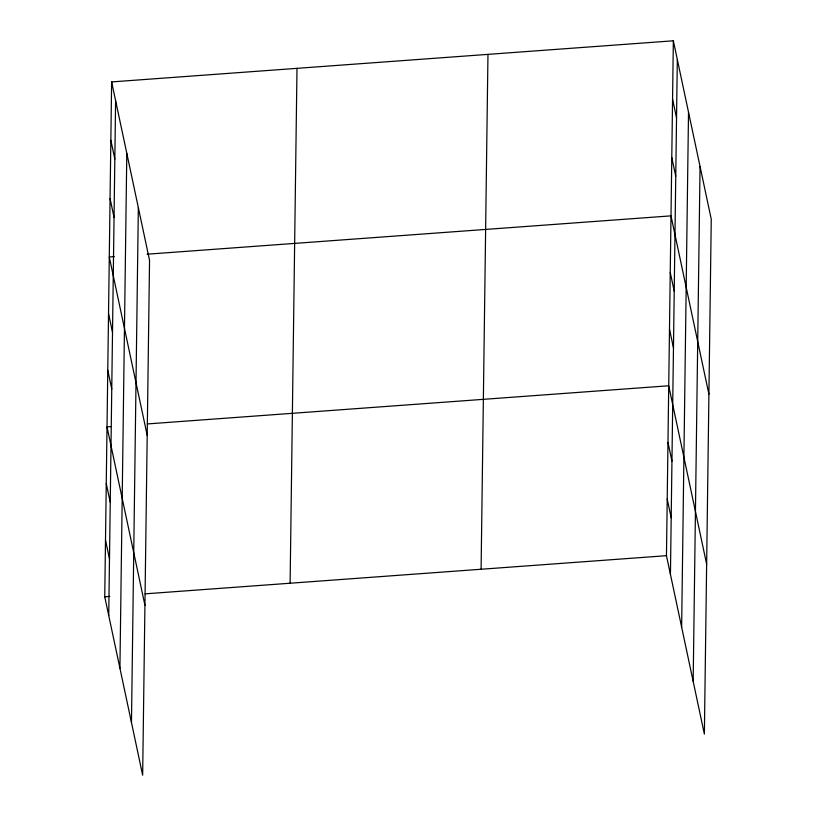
<?xml version="1.0" encoding="UTF-8"?>
<svg xmlns="http://www.w3.org/2000/svg" width="816" height="816" viewBox="0 0 816 816"><rect width="100%" height="100%" fill="white"/><g stroke="black" fill="none" stroke-linecap="round" stroke-linejoin="round"><path stroke-width="1.22" d="M111.629 81.916L149.542 260.314L142.657 775.2L104.744 596.792L111.629 81.916L673.343 40.8L711.256 219.208L704.371 734.084L666.458 555.686L673.343 40.8M108.732 615.55L115.607 100.664M119.921 668.233L126.806 153.357M131.468 722.517L138.343 207.631M290.108 583.226L296.993 68.35M481.093 569.252L487.968 54.366M670.436 574.433L677.321 59.548M681.635 627.116L688.52 112.241M693.172 681.401L700.057 166.515M114.332 256.601L109.283 256.979L147.206 435.377M147.115 254.204L670.997 215.863L708.92 394.261M110.792 426.605L107.008 426.89L144.932 605.288M147.359 423.932L668.722 385.774L706.646 564.172M104.744 596.792L109.783 596.425M145.095 593.844L666.458 555.686M672.557 99.154L676.546 117.902M671.782 157.508L675.76 176.256M670.242 272.493L674.23 291.251M669.487 329.134L673.465 347.881M667.967 442.405L671.956 461.162M667.213 499.045L671.201 517.793M110.843 140.27L114.832 159.018M110.068 198.625L114.046 217.372M108.528 313.609L112.516 332.367M107.773 370.25L111.751 388.997M106.253 483.521L110.242 502.279M105.499 540.161L109.487 558.909"/></g></svg>
